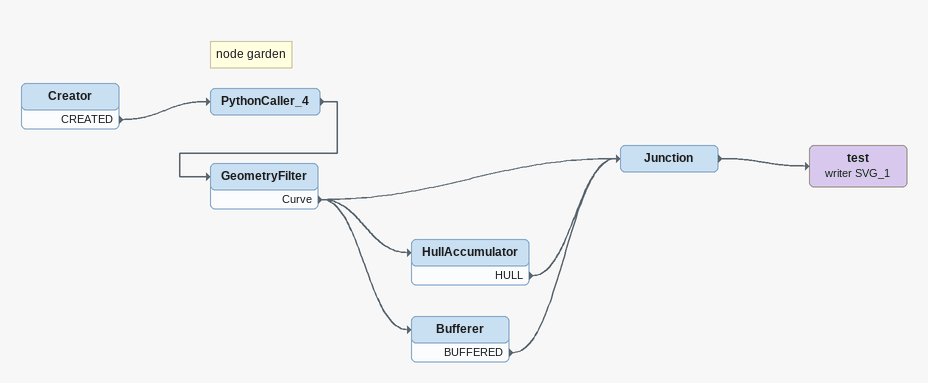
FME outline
Creator
    CREATED -> PythonCaller_4
Note: node garden
PythonCaller_4
    -> GeometryFilter
GeometryFilter
    Curve -> Bufferer
    Curve -> Junction
    Curve -> HullAccumulator
HullAccumulator
    HULL -> Junction
Bufferer
    BUFFERED -> Junction
Junction
    -> test (writer SVG_1)
test (writer SVG_1)
